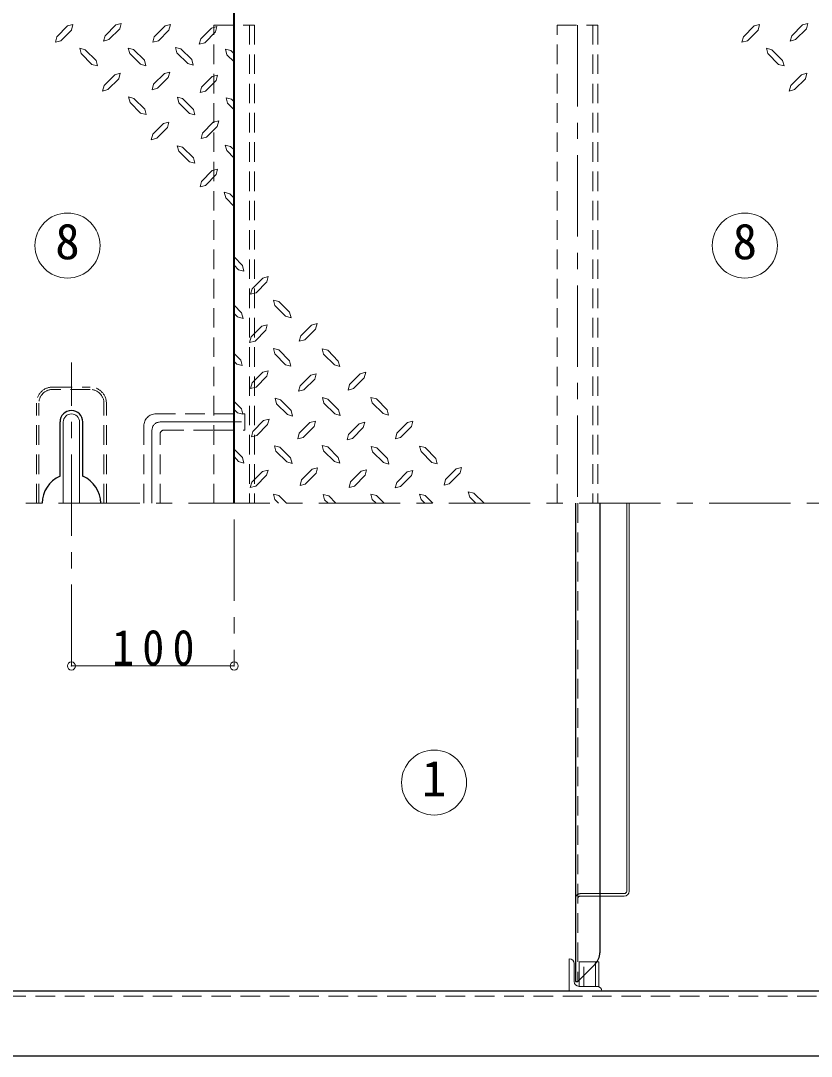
# Model space of a CAD drawing. Units: millimetres at full size, sheet at 1:10; details may follow other scales. Extents: x -2125 to 1925, y -1405 to 1405.
# Drawn here: x -819 to -333, y 405 to 1042 of the extents above; entities that cross this region are included whole.
import ezdxf
from ezdxf.enums import TextEntityAlignment as Align

# ---------------------------------------------------------------- set-up
doc = ezdxf.new("R2010")
doc.units = ezdxf.units.MM
doc.header["$LTSCALE"] = 10
doc.header["$PDMODE"] = 32
doc.header["$PDSIZE"] = 5
doc.linetypes.add('CHAIN1', pattern=[8, 5, -1, 1, -1])
doc.linetypes.add('DASHED1', pattern=[1.8, 1.2, -0.6])
doc.layers.add('0-6', color=5, linetype='Continuous', lineweight=25)
doc.layers.add('0-A', color=4, linetype='Continuous', lineweight=9)
doc.styles.add('ＭＳ ゴシック', font='')
doc.styles.get('ＭＳ ゴシック').set_extended_font_data('MS Gothic')

msp = doc.modelspace()

# ---------------------------------------------------------------- linework, layer by layer
at = {"layer": '0-6'}
for p, q in [((-478.05, 745.02), (-478.05, 451.02)), ((-463.05, 745.02), (-463.05, 468.73)), ((-465.95, 461.68), (-476.55, 451.02)), ((-478.05, 451.02), (-476.55, 451.02))]:
    msp.add_line(p, q, dxfattribs=at)
at = {"layer": '0-6', "color": 7, "linetype": 'DASHED1', "lineweight": 18}
msp.add_line((-476.55, 745.02), (-476.55, 451.02), dxfattribs=at)
at = {"layer": '0-6', "color": 4, "linetype": 'DASHED1', "lineweight": 9}
for p, q in [((-475.05, 505.02), (-463.05, 505.02)), ((-463.05, 503.52), (-475.05, 503.52))]:
    msp.add_line(p, q, dxfattribs=at)
for radius, start in [(3, 90.00252), (1.5, 90)]:
    msp.add_arc((-475.05, 502.02), radius, start, 180, dxfattribs=at)
at = {"layer": '0-6'}
msp.add_arc((-473.05, 468.73), 10, 315.18818, 0, dxfattribs=at)
at = {"layer": '0-A', "color": 1, "lineweight": 40}
msp.add_line((-687.8, 745.02), (-687.8, 1079.02), dxfattribs=at)
at = {"layer": '0-A'}
for p, q in [((-796.73, 1031.77), (-790.12, 1038.49)), ((-757.25, 1040.06), (-758.09, 1036.7)), ((-736.88, 1031.77), (-730.27, 1038.49)), ((-701.71, 1037.23), (-698.45, 1038.17)), ((-698.45, 1038.17), (-699.29, 1034.81)), ((-374.73, 1031.77), (-368.12, 1038.49)), ((-335.25, 1040.06), (-336.09, 1036.7)), ((-796.73, 1031.77), (-797.68, 1028.51)), ((-794.32, 1029.35), (-787.7, 1035.97)), ((-767.12, 1032.5), (-768.07, 1029.14)), ((-764.71, 1030.09), (-758.09, 1036.7)), ((-736.88, 1031.77), (-737.72, 1028.51)), ((-734.36, 1029.35), (-727.85, 1035.97)), ((-708.32, 1030.61), (-701.71, 1037.23)), ((-705.91, 1028.2), (-699.29, 1034.81)), ((-374.73, 1031.77), (-375.68, 1028.51)), ((-372.32, 1029.35), (-365.7, 1035.97)), ((-345.12, 1032.5), (-346.07, 1029.14)), ((-342.71, 1030.09), (-336.09, 1036.7)), ((-794.32, 1029.35), (-797.68, 1028.51)), ((-764.71, 1030.09), (-768.07, 1029.14)), ((-734.36, 1029.35), (-737.72, 1028.51)), ((-722.92, 1022), (-723.76, 1025.36)), ((-720.5, 1024.42), (-723.76, 1025.36)), ((-708.32, 1030.61), (-709.27, 1027.25)), ((-705.91, 1028.2), (-709.27, 1027.25)), ((-372.32, 1029.35), (-375.68, 1028.51)), ((-342.71, 1030.09), (-346.07, 1029.14)), ((-781.82, 1021.48), (-782.66, 1024.84)), ((-779.41, 1023.89), (-782.66, 1024.84)), ((-781.82, 1021.48), (-775.21, 1014.86)), ((-779.41, 1023.89), (-772.69, 1017.28)), ((-752, 1021.58), (-752.95, 1024.94)), ((-749.59, 1024), (-752.95, 1024.94)), ((-752, 1021.58), (-745.39, 1014.97)), ((-749.59, 1024), (-742.97, 1017.38)), ((-722.92, 1022), (-716.3, 1015.39)), ((-720.5, 1024.42), (-713.78, 1017.8)), ((-692.26, 1020.85), (-693.2, 1024.21)), ((-689.84, 1023.37), (-693.2, 1024.21)), ((-692.26, 1020.85), (-687.8, 1016.39)), ((-689.84, 1023.37), (-687.8, 1021.32)), ((-359.82, 1021.48), (-360.66, 1024.84)), ((-357.41, 1023.89), (-360.66, 1024.84)), ((-359.82, 1021.48), (-353.21, 1014.86)), ((-357.41, 1023.89), (-350.69, 1017.28)), ((-767.75, 1001.84), (-761.14, 1008.46)), ((-765.34, 999.43), (-758.72, 1006.04)), ((-761.14, 1008.46), (-757.88, 1009.4)), ((-757.88, 1009.4), (-758.72, 1006.04)), ((-737.3, 1002.68), (-730.69, 1009.3)), ((-734.89, 1000.27), (-728.27, 1006.88)), ((-730.69, 1009.3), (-727.33, 1010.14)), ((-727.33, 1010.14), (-728.27, 1006.88)), ((-707.9, 1000.79), (-701.29, 1007.51)), ((-345.75, 1001.84), (-339.14, 1008.46)), ((-343.34, 999.43), (-336.72, 1006.04)), ((-339.14, 1008.46), (-335.88, 1009.4)), ((-335.88, 1009.4), (-336.72, 1006.04)), ((-767.75, 1001.84), (-768.7, 998.48)), ((-737.3, 1002.68), (-738.25, 999.32)), ((-734.89, 1000.27), (-738.25, 999.32)), ((-707.9, 1000.79), (-708.74, 997.54)), ((-705.38, 998.38), (-698.87, 1004.99)), ((-345.75, 1001.84), (-346.7, 998.48)), ((-765.34, 999.43), (-768.7, 998.48)), ((-749.38, 993.97), (-752.74, 994.91)), ((-751.79, 991.55), (-752.74, 994.91)), ((-749.38, 993.97), (-742.76, 987.35)), ((-721.87, 991.34), (-722.71, 994.7)), ((-719.45, 993.86), (-722.71, 994.7)), ((-719.45, 993.86), (-712.73, 987.14)), ((-705.38, 998.38), (-708.74, 997.54)), ((-689.42, 993.55), (-692.78, 994.39)), ((-691.94, 991.03), (-692.78, 994.39)), ((-689.42, 993.55), (-687.8, 991.92)), ((-343.34, 999.43), (-346.7, 998.48)), ((-751.79, 991.55), (-745.28, 984.94)), ((-721.87, 991.34), (-715.25, 984.73)), ((-691.94, 991.03), (-687.8, 986.88)), ((-737.83, 971.92), (-731.21, 978.53)), ((-735.41, 969.5), (-728.8, 976.12)), ((-731.21, 978.53), (-727.85, 979.37)), ((-727.85, 979.37), (-728.8, 976.12)), ((-707.27, 972.55), (-700.66, 979.27)), ((-704.75, 970.13), (-698.24, 976.75)), ((-700.66, 979.27), (-697.3, 980.11)), ((-697.3, 980.11), (-698.24, 976.75)), ((-737.83, 971.92), (-738.77, 968.56)), ((-735.41, 969.5), (-738.77, 968.56)), ((-707.27, 972.55), (-708.11, 969.29)), ((-704.75, 970.13), (-708.11, 969.29)), ((-721.87, 961.52), (-722.81, 964.88)), ((-719.45, 964.04), (-722.81, 964.88)), ((-721.87, 961.52), (-715.25, 955.01)), ((-719.45, 964.04), (-712.84, 957.43)), ((-689.95, 964.46), (-693.31, 965.3)), ((-692.36, 961.94), (-693.31, 965.3)), ((-692.36, 961.94), (-687.8, 957.19)), ((-689.95, 964.46), (-687.8, 962.31)), ((-707.9, 942.94), (-701.29, 949.55)), ((-707.9, 942.94), (-708.74, 939.58)), ((-705.38, 940.52), (-698.87, 947.14)), ((-705.38, 940.52), (-708.74, 939.58)), ((-690.47, 935.38), (-693.83, 936.22)), ((-692.89, 932.86), (-693.83, 936.22)), ((-692.89, 932.86), (-687.8, 927.56)), ((-690.47, 935.38), (-687.8, 932.7)), ((-682.7, 891.18), (-687.8, 896.47)), ((-685.12, 888.66), (-687.8, 891.34)), ((-685.12, 888.66), (-681.76, 887.82)), ((-682.7, 891.18), (-681.76, 887.82)), ((-670.21, 883.51), (-676.72, 876.9)), ((-667.69, 881.1), (-674.3, 874.48)), ((-670.21, 883.51), (-666.85, 884.46)), ((-667.69, 881.1), (-666.85, 884.46)), ((-683.23, 862.09), (-687.8, 866.84)), ((-656.14, 859.99), (-662.75, 866.61)), ((-653.72, 862.51), (-660.34, 869.02)), ((-685.64, 859.57), (-687.8, 861.73)), ((-683.23, 862.09), (-682.28, 858.73)), ((-656.14, 859.99), (-652.78, 859.15)), ((-653.72, 862.51), (-652.78, 859.15)), ((-685.64, 859.57), (-682.28, 858.73)), ((-670.84, 853.9), (-677.35, 847.29)), ((-670.84, 853.9), (-667.48, 854.74)), ((-668.32, 851.49), (-667.48, 854.74)), ((-640.18, 854.53), (-646.79, 847.92)), ((-640.18, 854.53), (-636.82, 855.48)), ((-637.76, 852.12), (-636.82, 855.48)), ((-678.29, 843.93), (-677.35, 847.29)), ((-668.32, 851.49), (-674.93, 844.77)), ((-647.74, 844.66), (-646.79, 847.92)), ((-637.76, 852.12), (-644.38, 845.5)), ((-674.93, 844.77), (-678.29, 843.93)), ((-644.38, 845.5), (-647.74, 844.66)), ((-683.65, 833.01), (-687.8, 837.16)), ((-656.14, 830.17), (-662.86, 836.89)), ((-653.72, 832.69), (-660.34, 839.31)), ((-626.21, 830.07), (-632.83, 836.68)), ((-623.8, 832.48), (-630.31, 839.1)), ((-686.17, 830.49), (-687.8, 832.12)), ((-686.17, 830.49), (-682.81, 829.65)), ((-683.65, 833.01), (-682.81, 829.65)), ((-656.14, 830.17), (-652.88, 829.33)), ((-653.72, 832.69), (-652.88, 829.33)), ((-626.21, 830.07), (-622.85, 829.12)), ((-623.8, 832.48), (-622.85, 829.12)), ((-670.21, 825.66), (-676.72, 819.04)), ((-667.69, 823.24), (-674.3, 816.52)), ((-670.21, 825.66), (-666.85, 826.5)), ((-667.69, 823.24), (-666.85, 826.5)), ((-640.7, 823.77), (-647.32, 817.15)), ((-640.7, 823.77), (-637.34, 824.71)), ((-638.29, 821.35), (-637.34, 824.71)), ((-610.25, 824.61), (-616.87, 817.99)), ((-607.84, 822.19), (-614.45, 815.58)), ((-610.25, 824.61), (-606.89, 825.55)), ((-607.84, 822.19), (-606.89, 825.55)), ((-648.26, 813.9), (-647.32, 817.15)), ((-638.29, 821.35), (-644.9, 814.74)), ((-617.71, 814.63), (-616.87, 817.99)), ((-614.45, 815.58), (-617.71, 814.63)), ((-652.67, 802.03), (-659.29, 808.65)), ((-644.9, 814.74), (-648.26, 813.9)), ((-623.59, 802.45), (-630.2, 809.07)), ((-593.77, 802.56), (-600.38, 809.17)), ((-683.33, 803.19), (-687.8, 807.65)), ((-685.75, 800.67), (-687.8, 802.72)), ((-683.33, 803.19), (-682.39, 799.83)), ((-655.09, 799.62), (-661.81, 806.23)), ((-626, 800.04), (-632.62, 806.65)), ((-623.59, 802.45), (-622.64, 799.09)), ((-596.18, 800.14), (-602.9, 806.76)), ((-593.77, 802.56), (-592.93, 799.2)), ((-685.75, 800.67), (-682.39, 799.83)), ((-669.68, 795.84), (-666.32, 796.78)), ((-667.27, 793.42), (-666.32, 796.78)), ((-655.09, 799.62), (-651.83, 798.67)), ((-652.67, 802.03), (-651.83, 798.67)), ((-626, 800.04), (-622.64, 799.09)), ((-596.18, 800.14), (-592.93, 799.2)), ((-669.68, 795.84), (-676.3, 789.22)), ((-667.27, 793.42), (-673.88, 786.81)), ((-641.23, 794.68), (-647.74, 788.07)), ((-638.71, 792.27), (-645.32, 785.55)), ((-641.23, 794.68), (-637.87, 795.52)), ((-638.71, 792.27), (-637.87, 795.52)), ((-610.88, 793.95), (-617.5, 787.33)), ((-610.88, 793.95), (-607.52, 794.89)), ((-608.47, 791.53), (-607.52, 794.89)), ((-581.27, 794.68), (-587.89, 788.07)), ((-578.86, 792.27), (-585.47, 785.55)), ((-581.27, 794.68), (-577.91, 795.52)), ((-578.86, 792.27), (-577.91, 795.52)), ((-677.14, 785.86), (-676.3, 789.22)), ((-673.88, 786.81), (-677.14, 785.86)), ((-618.34, 783.97), (-617.5, 787.33)), ((-682.7, 773.16), (-687.8, 778.25)), ((-655.51, 770.53), (-662.12, 777.15)), ((-653.09, 772.95), (-659.71, 779.56)), ((-626.21, 770.64), (-632.83, 777.25)), ((-623.8, 773.16), (-630.31, 779.67)), ((-593.56, 772.53), (-600.17, 779.14)), ((-573.82, 780.09), (-570.46, 779.25)), ((-572.87, 776.83), (-573.82, 780.09)), ((-566.26, 770.11), (-572.87, 776.83)), ((-563.84, 772.63), (-570.46, 779.25)), ((-685.12, 770.64), (-687.8, 773.7)), ((-685.12, 770.64), (-681.76, 769.8)), ((-682.7, 773.16), (-681.76, 769.8)), ((-655.51, 770.53), (-652.15, 769.59)), ((-653.09, 772.95), (-652.15, 769.59)), ((-626.21, 770.64), (-622.85, 769.8)), ((-623.8, 773.16), (-622.85, 769.8)), ((-595.97, 770.11), (-602.69, 776.73)), ((-593.56, 772.53), (-592.72, 769.17)), ((-563.84, 772.63), (-563, 769.27)), ((-670.31, 764.65), (-676.93, 758.04)), ((-670.31, 764.65), (-666.95, 765.49)), ((-667.9, 762.24), (-666.95, 765.49)), ((-639.86, 766.02), (-646.48, 759.4)), ((-639.86, 766.02), (-636.5, 766.86)), ((-637.34, 763.6), (-636.5, 766.86)), ((-609.73, 764.76), (-616.34, 758.14)), ((-609.73, 764.76), (-606.37, 765.6)), ((-607.31, 762.34), (-606.37, 765.6)), ((-595.97, 770.11), (-592.72, 769.17)), ((-581.38, 764.44), (-587.89, 757.83)), ((-581.38, 764.44), (-578.02, 765.28)), ((-578.86, 762.03), (-578.02, 765.28)), ((-566.26, 770.11), (-563, 769.27)), ((-551.35, 766.23), (-557.96, 759.61)), ((-551.35, 766.23), (-547.99, 767.07)), ((-548.83, 763.81), (-547.99, 767.07)), ((-667.9, 762.24), (-674.51, 755.52)), ((-637.34, 763.6), (-644.06, 756.88)), ((-617.18, 754.78), (-616.34, 758.14)), ((-607.31, 762.34), (-613.93, 755.62)), ((-588.83, 754.47), (-587.89, 757.83)), ((-578.86, 762.03), (-585.47, 755.31)), ((-548.83, 763.81), (-555.55, 757.09)), ((-613.93, 755.62), (-617.18, 754.78)), ((-585.47, 755.31), (-588.83, 754.47)), ((-543.89, 752.16), (-540.53, 751.21)), ((-542.95, 748.8), (-543.89, 752.16)), ((-660.44, 745.02), (-662.75, 747.33)), ((-655.61, 745.02), (-660.34, 749.74)), ((-629.99, 745.02), (-632.2, 747.22)), ((-625.24, 745.02), (-629.68, 749.64)), ((-595.66, 745.02), (-600.38, 749.74)), ((-573.82, 750.58), (-570.46, 749.74)), ((-572.87, 747.33), (-573.82, 750.58)), ((-570.56, 745.02), (-572.87, 747.33)), ((-565.73, 745.02), (-570.46, 749.74)), ((-539.17, 745.02), (-542.95, 748.8)), ((-534.19, 745.02), (-540.53, 751.21)), ((-446.55, 506.52), (-446.55, 745.02)), ((-445.05, 506.52), (-445.05, 745.02)), ((-787.8, 645.02), (-687.8, 645.02)), ((-463.05, 505.02), (-448.05, 505.02)), ((-463.05, 503.52), (-448.05, 503.52))]:
    msp.add_line(p, q, dxfattribs=at)
at = {"layer": '0-A', "color": 7, "linetype": 'DASHED1', "lineweight": 18}
for p, q in [((-700.3, 745.02), (-700.3, 1039.02)), ((-700.3, 1039.02), (-675.3, 1039.02)), ((-675.3, 1039.02), (-675.3, 745.02)), ((-489.3, 745.02), (-489.3, 1039.02)), ((-489.3, 1039.02), (-464.3, 1039.02)), ((-464.3, 1039.02), (-464.3, 745.02)), ((-799.3, 816.52), (-776.3, 816.52)), ((-776.3, 815.02), (-799.3, 815.02)), ((-809.3, 745.02), (-809.3, 806.52)), ((-807.8, 745.02), (-807.8, 806.52)), ((-767.8, 745.02), (-767.8, 806.52)), ((-766.3, 745.02), (-766.3, 806.52)), ((-735.8, 800.02), (-700.3, 800.02)), ((-743.3, 745.02), (-743.3, 792.52)), ((-730.8, 790.02), (-700.3, 790.02)), ((-733.3, 745.02), (-733.3, 787.52)), ((-1079.8, 442.02), (126.2, 442.02))]:
    msp.add_line(p, q, dxfattribs=at)
at = {"layer": '0-A', "linetype": 'DASHED1'}
for p, q in [((-678.3, 1039.02), (-678.3, 745.02)), ((-467.3, 1039.02), (-467.3, 745.02)), ((-700.3, 800.02), (-681.3, 800.02)), ((-681.3, 790.02), (-681.3, 800.02)), ((-700.3, 790.02), (-681.3, 790.02)), ((-475.8, 463.02), (-464.84, 463.02)), ((-475.8, 451.77), (-475.8, 463.02)), ((-472.8, 448.02), (-472.8, 463.02)), ((-465.8, 461.84), (-465.8, 463.02))]:
    msp.add_line(p, q, dxfattribs=at)
at = {"layer": '0-A', "linetype": 'CHAIN1'}
for p, q in [((-476.8, 1039.02), (-476.8, 745.02)), ((-787.8, 645.02), (-787.8, 831.52)), ((-738.3, 745.02), (-738.3, 790.02)), ((-733.3, 795.02), (-681.3, 795.02)), ((-687.8, 735.02), (-687.8, 645.02))]:
    msp.add_line(p, q, dxfattribs=at)
at = {"layer": '0-A', "color": 5, "lineweight": 25}
for p, q in [((-794.8, 761.6), (-794.8, 795.02)), ((-780.8, 761.6), (-780.8, 795.02)), ((123.2, 445.02), (-1076.8, 445.02))]:
    msp.add_line(p, q, dxfattribs=at)
at = {"layer": '0-A', "color": 7, "lineweight": 18}
for p, q in [((-792.8, 745.02), (-792.8, 795.02)), ((-782.8, 745.02), (-782.8, 795.02)), ((-481.8, 445.02), (-481.8, 465.02)), ((-478.8, 451.02), (-478.8, 462.02)), ((-465.8, 448.02), (-465.8, 461.84)), ((-463.65, 463.02), (-464.84, 463.02)), ((-463.65, 448.02), (-463.65, 463.02)), ((-475.8, 448.02), (-475.8, 451.77)), ((-475.8, 448.02), (-463.65, 448.02))]:
    msp.add_line(p, q, dxfattribs=at)
at = {"layer": '0-A'}
for points in [[(-790.12, 1038.49), (-786.86, 1039.33), (-787.7, 1035.97)], [(-767.12, 1032.5), (-760.51, 1039.12), (-757.25, 1040.06)], [(-730.27, 1038.49), (-726.91, 1039.33), (-727.85, 1035.97)], [(-368.12, 1038.49), (-364.86, 1039.33), (-365.7, 1035.97)], [(-345.12, 1032.5), (-338.51, 1039.12), (-335.25, 1040.06)], [(-772.69, 1017.28), (-771.85, 1014.02), (-775.21, 1014.86)], [(-742.97, 1017.38), (-742.03, 1014.02), (-745.39, 1014.97)], [(-713.78, 1017.8), (-712.94, 1014.44), (-716.3, 1015.39)], [(-350.69, 1017.28), (-349.85, 1014.02), (-353.21, 1014.86)], [(-701.29, 1007.51), (-697.93, 1008.35), (-698.87, 1004.99)], [(-742.76, 987.35), (-741.92, 983.99), (-745.28, 984.94)], [(-712.73, 987.14), (-711.89, 983.89), (-715.25, 984.73)], [(-712.84, 957.43), (-711.89, 954.07), (-715.25, 955.01)], [(-701.29, 949.55), (-697.93, 950.5), (-698.87, 947.14)], [(-674.3, 874.48), (-677.66, 873.54), (-676.72, 876.9)], [(-662.75, 866.61), (-663.7, 869.97), (-660.34, 869.02)], [(-662.86, 836.89), (-663.7, 840.15), (-660.34, 839.31)], [(-632.83, 836.68), (-633.67, 840.04), (-630.31, 839.1)], [(-674.3, 816.52), (-677.66, 815.68), (-676.72, 819.04)], [(-661.81, 806.23), (-662.65, 809.59), (-659.29, 808.65)], [(-632.62, 806.65), (-633.56, 810.01), (-630.2, 809.07)], [(-602.9, 806.76), (-603.74, 810.01), (-600.38, 809.17)], [(-608.47, 791.53), (-615.08, 784.92), (-618.34, 783.97)], [(-645.32, 785.55), (-648.68, 784.71), (-647.74, 788.07)], [(-585.47, 785.55), (-588.73, 784.71), (-587.89, 788.07)], [(-662.12, 777.15), (-663.07, 780.4), (-659.71, 779.56)], [(-632.83, 777.25), (-633.67, 780.61), (-630.31, 779.67)], [(-602.69, 776.73), (-603.53, 779.98), (-600.17, 779.14)], [(-674.51, 755.52), (-677.87, 754.68), (-676.93, 758.04)], [(-644.06, 756.88), (-647.32, 756.04), (-646.48, 759.4)], [(-555.55, 757.09), (-558.8, 756.25), (-557.96, 759.61)], [(-662.75, 747.33), (-663.7, 750.69), (-660.34, 749.74)], [(-632.2, 747.22), (-633.04, 750.48), (-629.68, 749.64)], [(-600.59, 745.02), (-602.9, 747.33), (-603.74, 750.69), (-600.38, 749.74)]]:
    msp.add_lwpolyline(points, dxfattribs=at)
at = {"layer": '0-A', "linetype": 'CHAIN1'}
msp.add_lwpolyline([(-1355.8, 795.02), (-1355.8, 745.02), (563.2, 745.02)], dxfattribs=at)
at = {"layer": '0-A', "color": 5, "lineweight": 25}
msp.add_lwpolyline([(153.2, 405.02), (-1106.8, 405.02), (-1116.8, 415.02)], dxfattribs=at)
at = {"layer": '0-A', "color": 7, "lineweight": 18}
for centre in [(-790.21, 903.47), (-373.92, 903.47), (-564.92, 573.3)]:
    msp.add_circle(centre, 20, dxfattribs=at)
at = {"layer": '0-A', "color": 7, "linetype": 'DASHED1', "lineweight": 18}
for centre, radius, start, end in [((-799.3, 806.52), 10, 90, 180), ((-799.3, 806.52), 8.5, 90, 180), ((-776.3, 806.52), 10, 0, 90), ((-776.3, 806.52), 8.5, 0, 90), ((-735.8, 792.52), 7.5, 90, 180), ((-730.8, 787.52), 2.5, 90, 180)]:
    msp.add_arc(centre, radius, start, end, dxfattribs=at)
at = {"layer": '0-A', "color": 5, "lineweight": 25}
for centre, radius, start, end in [((-787.8, 795.02), 7, 0, 180), ((-787.8, 745.02), 18, 112.88538, 180), ((-787.8, 745.02), 18, 0, 67.11462)]:
    msp.add_arc(centre, radius, start, end, dxfattribs=at)
at = {"layer": '0-A', "color": 7, "lineweight": 18}
for centre, radius, start, end in [((-787.8, 795.02), 5, 0, 180), ((-481.8, 462.02), 3, 0, 90), ((-475.8, 451.02), 3, 180, 270), ((-464.8, 445.02), 3, 0, 90)]:
    msp.add_arc(centre, radius, start, end, dxfattribs=at)
at = {"layer": '0-A', "linetype": 'CHAIN1'}
msp.add_arc((-733.3, 790.02), 5, 90, 180, dxfattribs=at)
at = {"layer": '0-A'}
for radius in [3, 1.5]:
    msp.add_arc((-448.05, 506.52), radius, 270, 0, dxfattribs=at)
for p in [(-787.8, 645.02), (-687.8, 645.02)]:
    msp.add_point(p, dxfattribs=at)

# ---------------------------------------------------------------- texts
at = {"layer": '0-A', "color": 7, "style": 'ＭＳ ゴシック'}
for s, p in [('8', (-797.71, 888.47)), ('8', (-381.42, 888.47)), ('1', (-572.42, 558.3))]:
    msp.add_text(s, height=21.99, dxfattribs=at).set_placement(p, align=Align.BOTTOM_LEFT)
at = {"layer": '0-A', "color": 7, "insert": (-762.8, 645.02), "char_height": 21.99, "attachment_point": 7, "style": 'ＭＳ ゴシック'}
msp.add_mtext('\\T1.38;\\W0.9;100', dxfattribs=at)

doc.saveas('drawing.dxf')
